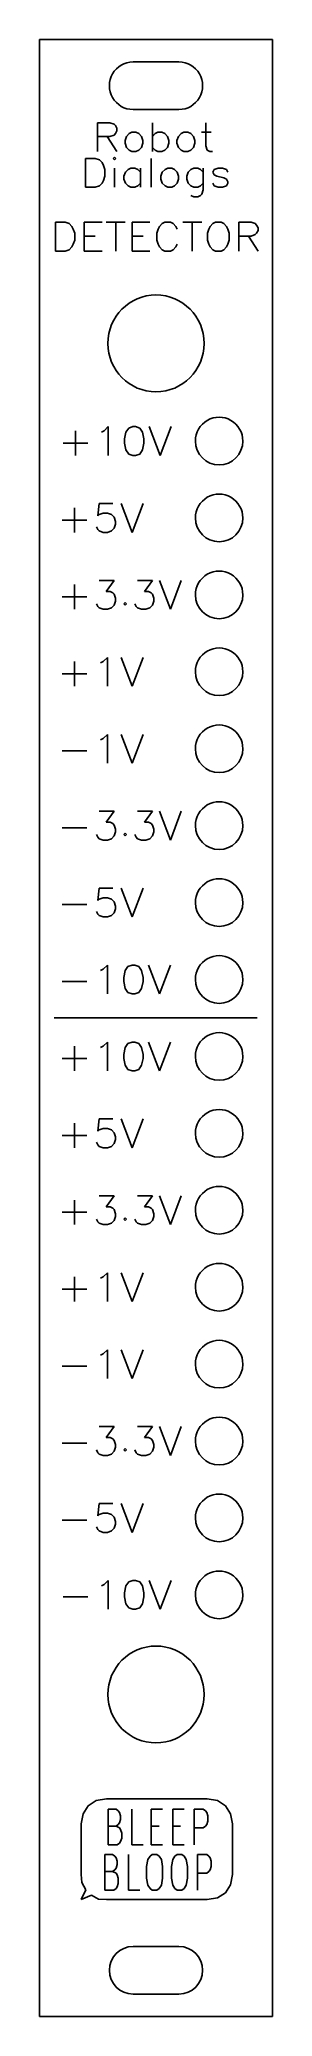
# Model space of a CAD drawing. Extents: x 0 to 15, y 0 to 128.
import ezdxf

# ---------------------------------------------------------------- set-up
doc = ezdxf.new("R2010")
doc.units = 0
for name, color, linetype in [('Logo', 7, 'CONTINUOUS'), ('other', 7, 'CONTINUOUS'), ('panel', 7, 'CONTINUOUS'), ('text', 7, 'CONTINUOUS')]:
    doc.layers.add(name, color=color, linetype=linetype)

msp = doc.modelspace()

# ---------------------------------------------------------------- linework, layer by layer
at = {"layer": 'Logo', "color": 7}
for p, q in [((3.728298, 14.070889), (4.398441, 14.188549)), ((4.398441, 14.188549), (10.946471, 14.188554)), ((10.946471, 14.188554), (11.616629, 14.070892)), ((2.761437, 12.551543), (2.879101, 13.221693)), ((2.879101, 13.221693), (3.211612, 13.738373)), ((3.211612, 13.738373), (3.728298, 14.070889)), ((4.507613, 11.192743), (4.507613, 13.512913)), ((4.507613, 13.512913), (5.023201, 13.512913)), ((5.023201, 13.512913), (5.170516, 13.402428)), ((5.170516, 13.402428), (5.244174, 13.291945)), ((5.244174, 13.291945), (5.317831, 13.070976)), ((5.317831, 12.850008), (5.244174, 12.629038)), ((5.317831, 13.070976), (5.317831, 12.850008)), ((6.054393, 11.192743), (6.054393, 13.512913)), ((7.306557, 11.192743), (7.306557, 13.512913)), ((7.306557, 13.512913), (8.043118, 13.512913)), ((8.706022, 11.192743), (8.706022, 13.512913)), ((8.706022, 13.512913), (9.442583, 13.512913)), ((10.105487, 11.192743), (10.105487, 13.512913)), ((10.105487, 13.512913), (10.694733, 13.512913)), ((10.694733, 13.512913), (10.842048, 13.402428)), ((10.842048, 13.402428), (10.915705, 13.291945)), ((10.915705, 13.291945), (10.989363, 13.070976)), ((10.989363, 13.070976), (10.989363, 12.739523)), ((11.616629, 14.070892), (12.1333, 13.738373)), ((12.1333, 13.738373), (12.465826, 13.221693)), ((12.465826, 13.221693), (12.58349, 12.551546)), ((2.761437, 9.277528), (2.761437, 12.551543)), ((5.023201, 12.40807), (4.507613, 12.40807)), ((5.170516, 12.518555), (5.023201, 12.40807)), ((5.023201, 12.40807), (5.244174, 12.297586)), ((5.244174, 12.629038), (5.170516, 12.518555)), ((5.244174, 12.297586), (5.317831, 12.187101)), ((5.317831, 12.187101), (5.391489, 11.966133)), ((5.391489, 11.63468), (5.317831, 11.413711)), ((5.391489, 11.966133), (5.391489, 11.63468)), ((7.306557, 12.40807), (7.822145, 12.40807)), ((8.706022, 12.40807), (9.22161, 12.40807)), ((10.694733, 12.297586), (10.105487, 12.297586)), ((10.842048, 12.40807), (10.694733, 12.297586)), ((10.915705, 12.518555), (10.842048, 12.40807)), ((10.989363, 12.739523), (10.915705, 12.518555)), ((12.58349, 12.551546), (12.583475, 9.277528)), ((4.28664, 8.253861), (4.28664, 10.574031)), ((4.28664, 10.574031), (4.802243, 10.574031)), ((5.096858, 11.192743), (4.507613, 11.192743)), ((4.802243, 10.574031), (4.949558, 10.463546)), ((4.949558, 10.463546), (5.023201, 10.353063)), ((5.023201, 10.353063), (5.096858, 10.132094)), ((5.244174, 11.303228), (5.096858, 11.192743)), ((5.317831, 11.413711), (5.244174, 11.303228)), ((5.83342, 8.253861), (5.83342, 10.574031)), ((6.790954, 11.192743), (6.054393, 11.192743)), ((7.085584, 10.242578), (7.2329, 10.463546)), ((7.2329, 10.463546), (7.3802, 10.574031)), ((8.043118, 11.192743), (7.306557, 11.192743)), ((7.3802, 10.574031), (7.67483, 10.574031)), ((7.67483, 10.574031), (7.822145, 10.463546)), ((7.822145, 10.463546), (7.969461, 10.242578)), ((9.442583, 11.192743), (8.706022, 11.192743)), ((8.706022, 10.242578), (8.853337, 10.463546)), ((8.853337, 10.463546), (9.000637, 10.574031)), ((9.000637, 10.574031), (9.295268, 10.574031)), ((9.295268, 10.574031), (9.442583, 10.463546)), ((9.442583, 10.463546), (9.589898, 10.242578)), ((10.32646, 8.253861), (10.32646, 10.574031)), ((10.32646, 10.574031), (10.915705, 10.574031)), ((10.915705, 10.574031), (11.063021, 10.463546)), ((11.063021, 10.463546), (11.136678, 10.353063)), ((11.136678, 10.353063), (11.210321, 10.132094)), ((2.798003, 8.759941), (2.761437, 9.277528)), ((4.802243, 9.469188), (4.28664, 9.469188)), ((4.949558, 9.579673), (4.802243, 9.469188)), ((4.802243, 9.469188), (5.023201, 9.358704)), ((5.023201, 9.690156), (4.949558, 9.579673)), ((5.096858, 9.911126), (5.023201, 9.690156)), ((5.023201, 9.358704), (5.096858, 9.248219)), ((5.096858, 10.132094), (5.096858, 9.911126)), ((5.096858, 9.248219), (5.170516, 9.027251)), ((5.170516, 9.027251), (5.170516, 8.695798)), ((7.011927, 9.800641), (7.085584, 10.242578)), ((7.011927, 9.027251), (7.011927, 9.800641)), ((7.085584, 8.585314), (7.011927, 9.027251)), ((7.969461, 10.242578), (8.043118, 9.800641)), ((8.043118, 9.027251), (7.969461, 8.585314)), ((8.043118, 9.800641), (8.043118, 9.027251)), ((8.632364, 9.800641), (8.706022, 10.242578)), ((8.632364, 9.027251), (8.632364, 9.800641)), ((8.706022, 8.585314), (8.632364, 9.027251)), ((9.589898, 10.242578), (9.663541, 9.800641)), ((9.663541, 9.027251), (9.589898, 8.585314)), ((9.663541, 9.800641), (9.663541, 9.027251)), ((10.915705, 9.358704), (10.32646, 9.358704)), ((11.063021, 9.469188), (10.915705, 9.358704)), ((11.136678, 9.579673), (11.063021, 9.469188)), ((11.210321, 9.800641), (11.136678, 9.579673)), ((11.210321, 10.132094), (11.210321, 9.800641)), ((12.583475, 9.277528), (12.465826, 8.607377)), ((2.757477, 7.640532), (3.053964, 8.278148)), ((3.418911, 7.919316), (2.757477, 7.640532)), ((3.053964, 8.278148), (2.798003, 8.759941)), ((3.886951, 7.675368), (3.418911, 7.919316)), ((4.875901, 8.253861), (4.28664, 8.253861)), ((5.023201, 8.364346), (4.875901, 8.253861)), ((5.096858, 8.474829), (5.023201, 8.364346)), ((5.170516, 8.695798), (5.096858, 8.474829)), ((6.569981, 8.253861), (5.83342, 8.253861)), ((7.2329, 8.364346), (7.085584, 8.585314)), ((7.3802, 8.253861), (7.2329, 8.364346)), ((7.67483, 8.253861), (7.3802, 8.253861)), ((7.822145, 8.364346), (7.67483, 8.253861)), ((7.969461, 8.585314), (7.822145, 8.364346)), ((8.853337, 8.364346), (8.706022, 8.585314)), ((9.000637, 8.253861), (8.853337, 8.364346)), ((9.295268, 8.253861), (9.000637, 8.253861)), ((9.442583, 8.364346), (9.295268, 8.253861)), ((9.589898, 8.585314), (9.442583, 8.364346)), ((11.616629, 7.75818), (10.946471, 7.640519)), ((12.1333, 8.090697), (11.616629, 7.75818)), ((12.465826, 8.607377), (12.1333, 8.090697)), ((4.398441, 7.640519), (3.886951, 7.675368)), ((10.946471, 7.640519), (4.398441, 7.640519))]:
    msp.add_line(p, q, dxfattribs=at)
at = {"layer": 'other', "color": 7}
msp.add_line((14.19018, 64.900453), (1, 64.900453), dxfattribs=at)
at = {"layer": 'panel', "color": 7}
for p, q in [((0.049477, 128.450402), (0.049477, 0.050485)), ((15.189819, 128.450402), (0.049477, 128.450402)), ((15.189819, 0.050485), (15.189819, 128.450402)), ((6.129534, 127.001614), (9.109763, 127.001614)), ((6.129534, 123.904168), (9.109763, 123.904168)), ((10.749007, 108.715865), (10.749007, 108.715865)), ((13.262464, 102.373805), (13.262464, 102.373805)), ((13.262464, 97.377698), (13.262464, 97.377698)), ((13.262464, 92.381589), (13.262464, 92.381589)), ((13.262464, 87.38548), (13.262464, 87.38548)), ((13.262464, 82.389371), (13.262464, 82.389371)), ((13.262464, 77.393261), (13.262464, 77.393261)), ((13.262464, 72.397155), (13.262464, 72.397155)), ((13.262464, 67.401045), (13.262464, 67.401045)), ((13.262464, 62.404936), (13.262464, 62.404936)), ((13.262464, 57.408827), (13.262464, 57.408827)), ((13.262464, 52.41272), (13.262464, 52.41272)), ((13.262464, 47.416611), (13.262464, 47.416611)), ((13.262464, 42.420502), (13.262464, 42.420502)), ((13.262464, 37.424392), (13.262464, 37.424392)), ((13.262464, 32.428283), (13.262464, 32.428283)), ((13.262464, 27.432176), (13.262464, 27.432176)), ((10.749007, 20.964214), (10.749007, 20.964214)), ((6.129534, 4.596984), (9.109763, 4.596984)), ((6.129534, 1.499274), (9.109763, 1.499274)), ((0.049477, 0.050485), (15.189819, 0.050485))]:
    msp.add_line(p, q, dxfattribs=at)
for points in [[(4.795854, 126.227227), (4.520783, 125.748029), (4.520783, 125.157632), (4.795854, 124.678433)], [(6.129416, 127.001624), (5.579275, 127.001624), (5.070924, 126.706426), (4.795854, 126.227227)], [(10.443359, 126.227227), (10.168289, 126.706426), (9.659938, 127.001624), (9.109797, 127.001624)], [(10.443359, 124.678433), (10.718429, 125.157632), (10.718429, 125.748029), (10.443359, 126.227227)], [(4.795854, 124.678433), (5.070924, 124.199234), (5.579275, 123.904036), (6.129416, 123.904036)], [(9.109797, 123.904036), (9.659938, 123.904036), (10.168289, 124.199234), (10.443359, 124.678433)], [(7.619606, 111.861589), (5.891994, 111.861589), (4.491207, 110.453495), (4.490205, 108.715865)], [(10.749007, 108.715865), (10.748006, 110.453495), (9.347219, 111.861589), (7.619606, 111.861589)], [(4.490205, 108.715865), (4.491207, 106.978235), (5.891994, 105.570141), (7.619606, 105.570141)], [(7.619606, 105.570141), (9.347219, 105.570141), (10.748006, 106.978235), (10.749007, 108.715865)], [(10.952667, 103.7151), (10.476231, 103.438435), (10.182735, 102.927136), (10.182735, 102.373805)], [(12.492532, 103.7151), (12.016096, 103.991766), (11.429103, 103.991766), (10.952667, 103.7151)], [(13.262464, 102.373805), (13.262464, 102.927136), (12.968968, 103.438435), (12.492532, 103.7151)], [(10.182735, 102.373805), (10.182735, 101.51843), (10.872156, 100.825011), (11.7226, 100.825011)], [(11.7226, 100.825011), (12.573043, 100.825011), (13.262464, 101.51843), (13.262464, 102.373805)], [(12.492532, 98.718994), (12.016096, 98.995659), (11.429103, 98.995659), (10.952667, 98.718994)], [(10.952667, 98.718994), (10.476231, 98.442328), (10.182735, 97.931029), (10.182735, 97.377698)], [(13.262464, 97.377698), (13.262464, 97.931029), (12.968968, 98.442328), (12.492532, 98.718994)], [(10.182735, 97.377698), (10.182735, 96.522323), (10.872156, 95.828904), (11.7226, 95.828904)], [(11.7226, 95.828904), (12.573043, 95.828904), (13.262464, 96.522323), (13.262464, 97.377698)], [(12.492532, 93.722884), (12.016096, 93.99955), (11.429103, 93.99955), (10.952667, 93.722884)], [(10.952667, 93.722884), (10.476231, 93.446219), (10.182735, 92.93492), (10.182735, 92.381589)], [(13.262464, 92.381589), (13.262464, 92.93492), (12.968968, 93.446219), (12.492532, 93.722884)], [(10.182735, 92.381589), (10.182735, 91.526214), (10.872156, 90.832795), (11.7226, 90.832795)], [(11.7226, 90.832795), (12.573043, 90.832795), (13.262464, 91.526214), (13.262464, 92.381589)], [(10.952667, 88.726775), (10.476231, 88.45011), (10.182735, 87.938811), (10.182735, 87.38548)], [(12.492532, 88.726775), (12.016096, 89.003441), (11.429103, 89.003441), (10.952667, 88.726775)], [(13.262464, 87.38548), (13.262464, 87.938811), (12.968968, 88.45011), (12.492532, 88.726775)], [(10.182735, 87.38548), (10.182735, 86.530104), (10.872156, 85.836686), (11.7226, 85.836686)], [(11.7226, 85.836686), (12.573043, 85.836686), (13.262464, 86.530104), (13.262464, 87.38548)], [(10.952667, 83.730666), (10.476231, 83.454), (10.182735, 82.942701), (10.182735, 82.389371)], [(12.492532, 83.730666), (12.016096, 84.007331), (11.429103, 84.007331), (10.952667, 83.730666)], [(13.262464, 82.389371), (13.262464, 82.942701), (12.968968, 83.454), (12.492532, 83.730666)], [(10.182735, 82.389371), (10.182735, 81.533995), (10.872156, 80.840576), (11.7226, 80.840576)], [(11.7226, 80.840576), (12.573043, 80.840576), (13.262464, 81.533995), (13.262464, 82.389371)], [(10.952667, 78.734556), (10.476231, 78.457891), (10.182735, 77.946592), (10.182735, 77.393261)], [(12.492532, 78.734556), (12.016096, 79.011222), (11.429103, 79.011222), (10.952667, 78.734556)], [(13.262464, 77.393261), (13.262464, 77.946592), (12.968968, 78.457891), (12.492532, 78.734556)], [(10.182735, 77.393261), (10.182735, 76.537886), (10.872156, 75.844467), (11.7226, 75.844467)], [(11.7226, 75.844467), (12.573043, 75.844467), (13.262464, 76.537886), (13.262464, 77.393261)], [(10.952667, 73.73845), (10.476231, 73.461784), (10.182735, 72.950486), (10.182735, 72.397155)], [(12.492532, 73.73845), (12.016096, 74.015115), (11.429103, 74.015115), (10.952667, 73.73845)], [(13.262464, 72.397155), (13.262464, 72.950486), (12.968968, 73.461784), (12.492532, 73.73845)], [(10.182735, 72.397155), (10.182735, 71.541779), (10.872156, 70.84836), (11.7226, 70.84836)], [(11.7226, 70.84836), (12.573043, 70.84836), (13.262464, 71.541779), (13.262464, 72.397155)], [(10.952667, 68.742341), (10.476231, 68.465675), (10.182735, 67.954376), (10.182735, 67.401045)], [(12.492532, 68.742341), (12.016096, 69.019006), (11.429103, 69.019006), (10.952667, 68.742341)], [(13.262464, 67.401045), (13.262464, 67.954376), (12.968968, 68.465675), (12.492532, 68.742341)], [(10.182735, 67.401045), (10.182735, 66.54567), (10.872156, 65.852251), (11.7226, 65.852251)], [(11.7226, 65.852251), (12.573043, 65.852251), (13.262464, 66.54567), (13.262464, 67.401045)], [(10.952667, 63.746231), (10.476231, 63.469566), (10.182735, 62.958267), (10.182735, 62.404936)], [(12.492532, 63.746231), (12.016096, 64.022897), (11.429103, 64.022897), (10.952667, 63.746231)], [(13.262464, 62.404936), (13.262464, 62.958267), (12.968968, 63.469566), (12.492532, 63.746231)], [(10.182735, 62.404936), (10.182735, 61.549561), (10.872156, 60.856142), (11.7226, 60.856142)], [(11.7226, 60.856142), (12.573043, 60.856142), (13.262464, 61.549561), (13.262464, 62.404936)], [(10.952667, 58.750122), (10.476231, 58.473457), (10.182735, 57.962158), (10.182735, 57.408827)], [(12.492532, 58.750122), (12.016096, 59.026787), (11.429103, 59.026787), (10.952667, 58.750122)], [(13.262464, 57.408827), (13.262464, 57.962158), (12.968968, 58.473457), (12.492532, 58.750122)], [(10.182735, 57.408827), (10.182735, 56.553451), (10.872156, 55.860033), (11.7226, 55.860033)], [(11.7226, 55.860033), (12.573043, 55.860033), (13.262464, 56.553451), (13.262464, 57.408827)], [(12.492532, 53.754015), (12.016096, 54.030681), (11.429103, 54.030681), (10.952667, 53.754015)], [(10.952667, 53.754015), (10.476231, 53.47735), (10.182735, 52.966051), (10.182735, 52.41272)], [(13.262464, 52.41272), (13.262464, 52.966051), (12.968968, 53.47735), (12.492532, 53.754015)], [(10.182735, 52.41272), (10.182735, 51.557345), (10.872156, 50.863926), (11.7226, 50.863926)], [(11.7226, 50.863926), (12.573043, 50.863926), (13.262464, 51.557345), (13.262464, 52.41272)], [(12.492532, 48.757906), (12.016096, 49.034571), (11.429103, 49.034571), (10.952667, 48.757906)], [(10.952667, 48.757906), (10.476231, 48.481241), (10.182735, 47.969942), (10.182735, 47.416611)], [(13.262464, 47.416611), (13.262464, 47.969942), (12.968968, 48.481241), (12.492532, 48.757906)], [(10.182735, 47.416611), (10.182735, 46.561235), (10.872156, 45.867817), (11.7226, 45.867817)], [(11.7226, 45.867817), (12.573043, 45.867817), (13.262464, 46.561235), (13.262464, 47.416611)], [(10.952667, 43.761797), (10.476231, 43.485131), (10.182735, 42.973832), (10.182735, 42.420502)], [(12.492532, 43.761797), (12.016096, 44.038462), (11.429103, 44.038462), (10.952667, 43.761797)], [(13.262464, 42.420502), (13.262464, 42.973832), (12.968968, 43.485131), (12.492532, 43.761797)], [(10.182735, 42.420502), (10.182735, 41.565126), (10.872156, 40.871707), (11.7226, 40.871707)], [(11.7226, 40.871707), (12.573043, 40.871707), (13.262464, 41.565126), (13.262464, 42.420502)], [(10.952667, 38.765687), (10.476231, 38.489022), (10.182735, 37.977723), (10.182735, 37.424392)], [(12.492532, 38.765687), (12.016096, 39.042353), (11.429103, 39.042353), (10.952667, 38.765687)], [(13.262464, 37.424392), (13.262464, 37.977723), (12.968968, 38.489022), (12.492532, 38.765687)], [(10.182735, 37.424392), (10.182735, 36.569017), (10.872156, 35.875598), (11.7226, 35.875598)], [(11.7226, 35.875598), (12.573043, 35.875598), (13.262464, 36.569017), (13.262464, 37.424392)], [(10.952667, 33.769578), (10.476231, 33.492913), (10.182735, 32.981614), (10.182735, 32.428283)], [(12.492532, 33.769578), (12.016096, 34.046244), (11.429103, 34.046244), (10.952667, 33.769578)], [(13.262464, 32.428283), (13.262464, 32.981614), (12.968968, 33.492913), (12.492532, 33.769578)], [(10.182735, 32.428283), (10.182735, 31.572908), (10.872156, 30.879489), (11.7226, 30.879489)], [(11.7226, 30.879489), (12.573043, 30.879489), (13.262464, 31.572908), (13.262464, 32.428283)], [(10.952667, 28.773472), (10.476231, 28.496806), (10.182735, 27.985507), (10.182735, 27.432176)], [(12.492532, 28.773472), (12.016096, 29.050137), (11.429103, 29.050137), (10.952667, 28.773472)], [(13.262464, 27.432176), (13.262464, 27.985507), (12.968968, 28.496806), (12.492532, 28.773472)], [(10.182735, 27.432176), (10.182735, 26.576801), (10.872156, 25.883382), (11.7226, 25.883382)], [(11.7226, 25.883382), (12.573043, 25.883382), (13.262464, 26.576801), (13.262464, 27.432176)], [(7.619606, 24.109939), (5.891994, 24.109939), (4.491207, 22.701845), (4.490205, 20.964214)], [(10.749007, 20.964214), (10.748006, 22.701845), (9.347219, 24.109939), (7.619606, 24.109939)], [(4.490205, 20.964214), (4.491207, 19.226584), (5.891994, 17.81849), (7.619606, 17.81849)], [(7.619606, 17.81849), (9.347219, 17.81849), (10.748006, 19.226584), (10.749007, 20.964214)], [(6.129416, 4.59696), (5.279581, 4.596095), (4.59111, 3.90293), (4.59111, 3.048167)], [(10.648103, 3.048167), (10.648103, 3.90293), (9.959632, 4.596095), (9.109797, 4.59696)], [(4.59111, 3.048167), (4.59111, 2.193404), (5.279581, 1.500239), (6.129416, 1.499374)], [(9.109797, 1.499374), (9.959632, 1.500239), (10.648103, 2.193404), (10.648103, 3.048167)]]:
    msp.add_open_spline(points, degree=3, dxfattribs=at)
at = {"layer": 'text', "color": 7}
for p, q in [((3.827791, 123.049576), (3.827791, 121.18126)), ((3.827791, 123.049576), (4.629304, 123.049576)), ((4.629304, 122.157752), (3.827791, 122.157752)), ((4.451503, 122.157752), (5.075216, 121.18126)), ((4.629304, 123.049576), (4.894594, 122.959265)), ((4.894594, 122.248063), (4.629304, 122.157752)), ((4.894594, 122.959265), (4.984905, 122.868954)), ((4.984905, 122.338374), (4.894594, 122.248063)), ((4.984905, 122.868954), (5.075216, 122.693975)), ((5.075216, 122.513353), (4.984905, 122.338374)), ((5.075216, 122.693975), (5.075216, 122.513353)), ((5.696111, 122.157752), (5.608621, 121.892462)), ((5.876733, 122.338374), (5.696111, 122.157752)), ((6.051712, 122.425863), (5.876733, 122.338374)), ((6.319823, 122.425863), (6.051712, 122.425863)), ((6.497624, 122.338374), (6.319823, 122.425863)), ((6.675424, 122.157752), (6.497624, 122.338374)), ((6.762914, 121.892462), (6.675424, 122.157752)), ((7.383801, 123.049576), (7.383801, 121.18126)), ((7.383801, 122.157752), (7.564423, 122.338374)), ((7.564423, 122.338374), (7.739402, 122.425863)), ((7.739402, 122.425863), (8.007513, 122.425863)), ((8.007513, 122.425863), (8.185314, 122.338374)), ((8.185314, 122.338374), (8.363114, 122.157752)), ((8.363114, 122.157752), (8.450604, 121.892462)), ((9.071491, 122.157752), (8.984001, 121.892462)), ((9.252113, 122.338374), (9.071491, 122.157752)), ((9.427092, 122.425863), (9.252113, 122.338374)), ((9.695203, 122.425863), (9.427092, 122.425863)), ((9.873004, 122.338374), (9.695203, 122.425863)), ((10.050804, 122.157752), (9.873004, 122.338374)), ((10.138294, 121.892462), (10.050804, 122.157752)), ((10.584212, 122.425863), (11.205103, 122.425863)), ((10.849502, 123.049576), (10.849502, 121.536861)), ((3.047191, 120.725166), (3.047191, 118.85685)), ((3.047191, 120.725166), (3.670903, 120.725166)), ((3.670903, 120.725166), (3.939015, 120.634855)), ((4.915511, 120.812655), (4.828021, 120.725166)), ((4.828021, 120.725166), (4.915511, 120.634855)), ((5.005822, 120.725166), (4.915511, 120.812655)), ((4.915511, 120.634855), (5.005822, 120.725166)), ((5.608621, 121.892462), (5.608621, 121.714661)), ((5.608621, 121.714661), (5.696111, 121.447961)), ((5.696111, 121.447961), (5.876733, 121.27016)), ((5.876733, 121.27016), (6.051712, 121.18126)), ((6.051712, 121.18126), (6.319823, 121.18126)), ((6.319823, 121.18126), (6.497624, 121.27016)), ((6.497624, 121.27016), (6.675424, 121.447961)), ((6.675424, 121.447961), (6.762914, 121.714661)), ((6.762914, 121.714661), (6.762914, 121.892462)), ((7.314401, 120.725166), (7.314401, 118.85685)), ((7.564423, 121.27016), (7.383801, 121.447961)), ((7.739402, 121.18126), (7.564423, 121.27016)), ((8.007513, 121.18126), (7.739402, 121.18126)), ((8.185314, 121.27016), (8.007513, 121.18126)), ((8.363114, 121.447961), (8.185314, 121.27016)), ((8.450604, 121.714661), (8.363114, 121.447961)), ((8.450604, 121.892462), (8.450604, 121.714661)), ((8.984001, 121.892462), (8.984001, 121.714661)), ((8.984001, 121.714661), (9.071491, 121.447961)), ((9.071491, 121.447961), (9.252113, 121.27016)), ((9.252113, 121.27016), (9.427092, 121.18126)), ((9.427092, 121.18126), (9.695203, 121.18126)), ((9.695203, 121.18126), (9.873004, 121.27016)), ((9.873004, 121.27016), (10.050804, 121.447961)), ((10.050804, 121.447961), (10.138294, 121.714661)), ((10.138294, 121.714661), (10.138294, 121.892462)), ((10.849502, 121.536861), (10.939813, 121.27016)), ((10.939813, 121.27016), (11.114792, 121.18126)), ((11.114792, 121.18126), (11.295414, 121.18126)), ((3.939015, 120.634855), (4.113994, 120.457054)), ((4.113994, 120.457054), (4.204305, 120.279254)), ((4.204305, 120.279254), (4.294616, 120.013964)), ((4.294616, 119.568052), (4.204305, 119.302762)), ((4.294616, 120.013964), (4.294616, 119.568052)), ((4.915511, 120.101453), (4.915511, 118.85685)), ((5.626711, 119.833342), (5.539221, 119.568052)), ((5.539221, 119.568052), (5.539221, 119.390251)), ((5.807333, 120.013964), (5.626711, 119.833342)), ((5.982312, 120.101453), (5.807333, 120.013964)), ((6.250423, 120.101453), (5.982312, 120.101453)), ((6.428224, 120.013964), (6.250423, 120.101453)), ((6.606024, 119.833342), (6.428224, 120.013964)), ((6.606024, 120.101453), (6.606024, 118.85685)), ((8.025601, 119.833342), (7.938111, 119.568052)), ((7.938111, 119.568052), (7.938111, 119.390251)), ((8.206223, 120.013964), (8.025601, 119.833342)), ((8.381202, 120.101453), (8.206223, 120.013964)), ((8.649313, 120.101453), (8.381202, 120.101453)), ((8.827114, 120.013964), (8.649313, 120.101453)), ((9.004914, 119.833342), (8.827114, 120.013964)), ((9.092404, 119.568052), (9.004914, 119.833342)), ((9.092404, 119.390251), (9.092404, 119.568052)), ((9.713301, 119.833342), (9.625811, 119.568052)), ((9.625811, 119.568052), (9.625811, 119.390251)), ((9.893923, 120.013964), (9.713301, 119.833342)), ((10.068902, 120.101453), (9.893923, 120.013964)), ((10.337013, 120.101453), (10.068902, 120.101453)), ((10.514814, 120.013964), (10.337013, 120.101453)), ((10.692614, 119.833342), (10.514814, 120.013964)), ((10.692614, 120.101453), (10.692614, 118.67905)), ((11.400991, 120.013964), (11.313501, 119.833342)), ((11.313501, 119.833342), (11.400991, 119.658363)), ((11.669102, 120.101453), (11.400991, 120.013964)), ((11.400991, 119.658363), (11.581613, 119.568052)), ((11.581613, 119.568052), (12.024703, 119.477741)), ((11.937214, 120.101453), (11.669102, 120.101453)), ((12.202504, 120.013964), (11.937214, 120.101453)), ((12.024703, 119.477741), (12.202504, 119.390251)), ((12.292815, 119.833342), (12.202504, 120.013964)), ((3.670903, 118.85685), (3.047191, 118.85685)), ((3.939015, 118.94575), (3.670903, 118.85685)), ((4.113994, 119.123551), (3.939015, 118.94575)), ((4.204305, 119.302762), (4.113994, 119.123551)), ((5.539221, 119.390251), (5.626711, 119.123551)), ((5.626711, 119.123551), (5.807333, 118.94575)), ((5.807333, 118.94575), (5.982312, 118.85685)), ((5.982312, 118.85685), (6.250423, 118.85685)), ((6.250423, 118.85685), (6.428224, 118.94575)), ((6.428224, 118.94575), (6.606024, 119.123551)), ((7.938111, 119.390251), (8.025601, 119.123551)), ((8.025601, 119.123551), (8.206223, 118.94575)), ((8.206223, 118.94575), (8.381202, 118.85685)), ((8.381202, 118.85685), (8.649313, 118.85685)), ((8.649313, 118.85685), (8.827114, 118.94575)), ((8.827114, 118.94575), (9.004914, 119.123551)), ((9.004914, 119.123551), (9.092404, 119.390251)), ((9.625811, 119.390251), (9.713301, 119.123551)), ((9.713301, 119.123551), (9.893923, 118.94575)), ((9.893923, 118.94575), (10.068902, 118.85685)), ((10.068902, 118.235959), (9.893923, 118.323449)), ((10.068902, 118.85685), (10.337013, 118.85685)), ((10.337013, 118.235959), (10.068902, 118.235959)), ((10.337013, 118.85685), (10.514814, 118.94575)), ((10.514814, 118.323449), (10.337013, 118.235959)), ((10.514814, 118.94575), (10.692614, 119.123551)), ((10.605125, 118.410938), (10.514814, 118.323449)), ((10.692614, 118.67905), (10.605125, 118.410938)), ((11.400991, 118.94575), (11.313501, 119.123551)), ((11.669102, 118.85685), (11.400991, 118.94575)), ((11.937214, 118.85685), (11.669102, 118.85685)), ((12.202504, 118.94575), (11.937214, 118.85685)), ((12.202504, 119.390251), (12.292815, 119.212451)), ((12.292815, 119.123551), (12.202504, 118.94575)), ((12.292815, 119.212451), (12.292815, 119.123551)), ((1.089991, 116.582106), (1.089991, 114.71379)), ((1.089991, 116.582106), (1.713703, 116.582106)), ((1.713703, 116.582106), (1.981815, 116.491795)), ((1.981815, 116.491795), (2.156794, 116.313994)), ((2.156794, 116.313994), (2.247105, 116.136194)), ((2.247105, 116.136194), (2.337416, 115.870904)), ((2.337416, 115.870904), (2.337416, 115.424992)), ((2.958311, 116.582106), (2.958311, 114.71379)), ((2.958311, 116.582106), (4.115425, 116.582106)), ((2.958311, 115.690282), (3.669513, 115.690282)), ((4.380711, 116.582106), (5.625314, 116.582106)), ((5.001602, 116.582106), (5.001602, 114.71379)), ((6.068401, 116.582106), (6.068401, 114.71379)), ((6.068401, 116.582106), (7.225515, 116.582106)), ((6.068401, 115.690282), (6.779603, 115.690282)), ((7.756101, 116.136194), (7.668611, 115.870904)), ((7.668611, 115.870904), (7.668611, 115.424992)), ((7.846412, 116.313994), (7.756101, 116.136194)), ((8.024212, 116.491795), (7.846412, 116.313994)), ((8.202013, 116.582106), (8.024212, 116.491795)), ((8.557614, 116.582106), (8.202013, 116.582106)), ((8.735414, 116.491795), (8.557614, 116.582106)), ((8.913215, 116.313994), (8.735414, 116.491795)), ((9.003526, 116.136194), (8.913215, 116.313994)), ((9.359121, 116.582106), (10.603724, 116.582106)), ((9.980012, 116.582106), (9.980012, 114.71379)), ((11.046821, 116.136194), (10.959331, 115.870904)), ((10.959331, 115.870904), (10.959331, 115.424992)), ((11.137132, 116.313994), (11.046821, 116.136194)), ((11.314932, 116.491795), (11.137132, 116.313994)), ((11.492733, 116.582106), (11.314932, 116.491795)), ((11.848334, 116.582106), (11.492733, 116.582106)), ((12.026134, 116.491795), (11.848334, 116.582106)), ((12.203935, 116.313994), (12.026134, 116.491795)), ((12.294246, 116.136194), (12.203935, 116.313994)), ((12.381735, 115.870904), (12.294246, 116.136194)), ((12.381735, 115.424992), (12.381735, 115.870904)), ((13.002591, 116.582106), (13.002591, 114.71379)), ((13.002591, 116.582106), (13.804104, 116.582106)), ((13.804104, 115.690282), (13.002591, 115.690282)), ((13.626303, 115.690282), (14.250016, 114.71379)), ((13.804104, 116.582106), (14.069394, 116.491795)), ((14.069394, 115.780593), (13.804104, 115.690282)), ((14.069394, 116.491795), (14.159705, 116.401484)), ((14.159705, 115.870904), (14.069394, 115.780593)), ((14.159705, 116.401484), (14.250016, 116.226505)), ((14.250016, 116.045883), (14.159705, 115.870904)), ((14.250016, 116.226505), (14.250016, 116.045883)), ((1.713703, 114.71379), (1.089991, 114.71379)), ((1.981815, 114.80269), (1.713703, 114.71379)), ((2.156794, 114.980491), (1.981815, 114.80269)), ((2.247105, 115.159702), (2.156794, 114.980491)), ((2.337416, 115.424992), (2.247105, 115.159702)), ((2.958311, 114.71379), (4.115425, 114.71379)), ((6.068401, 114.71379), (7.225515, 114.71379)), ((7.668611, 115.424992), (7.756101, 115.159702)), ((7.756101, 115.159702), (7.846412, 114.980491)), ((7.846412, 114.980491), (8.024212, 114.80269)), ((8.024212, 114.80269), (8.202013, 114.71379)), ((8.202013, 114.71379), (8.557614, 114.71379)), ((8.557614, 114.71379), (8.735414, 114.80269)), ((8.735414, 114.80269), (8.913215, 114.980491)), ((8.913215, 114.980491), (9.003526, 115.159702)), ((10.959331, 115.424992), (11.046821, 115.159702)), ((11.046821, 115.159702), (11.137132, 114.980491)), ((11.137132, 114.980491), (11.314932, 114.80269)), ((11.314932, 114.80269), (11.492733, 114.71379)), ((11.492733, 114.71379), (11.848334, 114.71379)), ((11.848334, 114.71379), (12.026134, 114.80269)), ((12.026134, 114.80269), (12.203935, 114.980491)), ((12.203935, 114.980491), (12.294246, 115.159702)), ((12.294246, 115.159702), (12.381735, 115.424992)), ((2.380704, 103.039294), (2.380704, 101.43909)), ((4.071223, 102.951805), (4.246202, 103.039294)), ((4.246202, 103.039294), (4.514313, 103.307406)), ((4.514313, 103.307406), (4.514313, 101.43909)), ((5.668601, 102.951805), (5.581111, 102.505893)), ((5.849223, 103.217095), (5.668601, 102.951805)), ((6.114513, 103.307406), (5.849223, 103.217095)), ((6.292313, 103.307406), (6.114513, 103.307406)), ((6.560425, 103.217095), (6.292313, 103.307406)), ((6.735404, 102.951805), (6.560425, 103.217095)), ((6.825715, 102.505893), (6.735404, 102.951805)), ((7.181321, 103.307406), (7.892523, 101.43909)), ((8.603725, 103.307406), (7.892523, 101.43909)), ((1.579191, 102.240603), (3.182217, 102.240603)), ((5.581111, 102.505893), (5.581111, 102.240603)), ((5.581111, 102.240603), (5.668601, 101.794691)), ((5.668601, 101.794691), (5.849223, 101.52799)), ((5.849223, 101.52799), (6.114513, 101.43909)), ((6.114513, 101.43909), (6.292313, 101.43909)), ((6.292313, 101.43909), (6.560425, 101.52799)), ((6.560425, 101.52799), (6.735404, 101.794691)), ((6.735404, 101.794691), (6.825715, 102.240603)), ((6.825715, 102.240603), (6.825715, 102.505893)), ((2.330704, 98.043184), (2.330704, 96.44298)), ((3.930912, 98.311296), (3.840601, 97.509783)), ((3.840601, 97.509783), (3.930912, 97.600094)), ((4.819914, 98.311296), (3.930912, 98.311296)), ((3.930912, 97.600094), (4.196202, 97.687583)), ((4.196202, 97.687583), (4.464313, 97.687583)), ((4.464313, 97.687583), (4.732425, 97.600094)), ((4.732425, 97.600094), (4.907404, 97.419472)), ((5.353311, 98.311296), (6.064513, 96.44298)), ((6.775715, 98.311296), (6.064513, 96.44298)), ((1.529191, 97.244493), (3.132217, 97.244493)), ((3.840601, 96.62078), (3.753111, 96.798581)), ((3.930912, 96.53188), (3.840601, 96.62078)), ((4.196202, 96.44298), (3.930912, 96.53188)), ((4.464313, 96.44298), (4.196202, 96.44298)), ((4.732425, 96.53188), (4.464313, 96.44298)), ((4.907404, 96.709681), (4.732425, 96.53188)), ((4.907404, 97.419472), (4.997715, 97.154182)), ((4.997715, 96.976381), (4.907404, 96.709681)), ((4.997715, 97.154182), (4.997715, 96.976381)), ((2.330704, 93.047074), (2.330704, 91.44687)), ((3.930912, 93.315186), (4.907404, 93.315186)), ((4.907404, 93.315186), (4.376824, 92.603984)), ((4.376824, 92.603984), (4.642114, 92.603984)), ((4.642114, 92.603984), (4.819914, 92.513673)), ((4.819914, 92.513673), (4.907404, 92.423362)), ((6.420112, 93.315186), (7.396604, 93.315186)), ((7.396604, 93.315186), (6.866024, 92.603984)), ((6.866024, 92.603984), (7.131314, 92.603984)), ((7.131314, 92.603984), (7.309114, 92.513673)), ((7.309114, 92.513673), (7.396604, 92.423362)), ((7.842521, 93.315186), (8.553723, 91.44687)), ((9.264925, 93.315186), (8.553723, 91.44687)), ((1.529191, 92.248383), (3.132217, 92.248383)), ((3.840601, 91.62467), (3.753111, 91.802471)), ((3.930912, 91.53577), (3.840601, 91.62467)), ((4.196202, 91.44687), (3.930912, 91.53577)), ((4.464313, 91.44687), (4.196202, 91.44687)), ((4.732425, 91.53577), (4.464313, 91.44687)), ((4.907404, 91.713571), (4.732425, 91.53577)), ((4.907404, 92.423362), (4.997715, 92.158072)), ((4.997715, 91.980271), (4.907404, 91.713571)), ((4.997715, 92.158072), (4.997715, 91.980271)), ((5.618601, 91.892782), (5.531111, 91.802471)), ((5.531111, 91.802471), (5.618601, 91.713571)), ((5.708912, 91.802471), (5.618601, 91.892782)), ((5.618601, 91.713571), (5.708912, 91.802471)), ((6.329801, 91.62467), (6.242311, 91.802471)), ((6.420112, 91.53577), (6.329801, 91.62467)), ((6.685402, 91.44687), (6.420112, 91.53577)), ((6.953513, 91.44687), (6.685402, 91.44687)), ((7.221625, 91.53577), (6.953513, 91.44687)), ((7.396604, 91.713571), (7.221625, 91.53577)), ((7.396604, 92.423362), (7.486915, 92.158072)), ((7.486915, 91.980271), (7.396604, 91.713571)), ((7.486915, 92.158072), (7.486915, 91.980271)), ((2.330704, 88.050954), (2.330704, 86.45075)), ((4.021223, 87.963465), (4.196202, 88.050954)), ((4.196202, 88.050954), (4.464313, 88.319066)), ((4.464313, 88.319066), (4.464313, 86.45075)), ((5.353311, 88.319066), (6.064513, 86.45075)), ((6.775715, 88.319066), (6.064513, 86.45075)), ((1.529191, 87.252263), (3.132217, 87.252263)), ((1.529191, 82.256153), (3.132217, 82.256153)), ((4.021223, 82.967355), (4.196202, 83.054844)), ((4.196202, 83.054844), (4.464313, 83.322956)), ((4.464313, 83.322956), (4.464313, 81.45464)), ((5.353311, 83.322956), (6.064513, 81.45464)), ((6.775715, 83.322956), (6.064513, 81.45464)), ((3.930912, 78.326836), (4.907404, 78.326836)), ((4.907404, 78.326836), (4.376824, 77.615634)), ((6.420112, 78.326836), (7.396604, 78.326836)), ((7.396604, 78.326836), (6.866024, 77.615634)), ((7.842521, 78.326836), (8.553723, 76.45852)), ((9.264925, 78.326836), (8.553723, 76.45852)), ((1.529191, 77.260033), (3.132217, 77.260033)), ((4.376824, 77.615634), (4.642114, 77.615634)), ((4.642114, 77.615634), (4.819914, 77.525323)), ((4.819914, 77.525323), (4.907404, 77.435012)), ((4.907404, 77.435012), (4.997715, 77.169722)), ((4.997715, 77.169722), (4.997715, 76.991921)), ((6.866024, 77.615634), (7.131314, 77.615634)), ((7.131314, 77.615634), (7.309114, 77.525323)), ((7.309114, 77.525323), (7.396604, 77.435012)), ((7.396604, 77.435012), (7.486915, 77.169722)), ((7.486915, 77.169722), (7.486915, 76.991921)), ((3.840601, 76.63632), (3.753111, 76.814121)), ((3.930912, 76.54742), (3.840601, 76.63632)), ((4.196202, 76.45852), (3.930912, 76.54742)), ((4.464313, 76.45852), (4.196202, 76.45852)), ((4.732425, 76.54742), (4.464313, 76.45852)), ((4.907404, 76.725221), (4.732425, 76.54742)), ((4.997715, 76.991921), (4.907404, 76.725221)), ((5.618601, 76.904432), (5.531111, 76.814121)), ((5.531111, 76.814121), (5.618601, 76.725221)), ((5.708912, 76.814121), (5.618601, 76.904432)), ((5.618601, 76.725221), (5.708912, 76.814121)), ((6.329801, 76.63632), (6.242311, 76.814121)), ((6.420112, 76.54742), (6.329801, 76.63632)), ((6.685402, 76.45852), (6.420112, 76.54742)), ((6.953513, 76.45852), (6.685402, 76.45852)), ((7.221625, 76.54742), (6.953513, 76.45852)), ((7.396604, 76.725221), (7.221625, 76.54742)), ((7.486915, 76.991921), (7.396604, 76.725221)), ((3.930912, 73.330726), (3.840601, 72.529213)), ((4.819914, 73.330726), (3.930912, 73.330726)), ((5.353311, 73.330726), (6.064513, 71.46241)), ((6.775715, 73.330726), (6.064513, 71.46241)), ((1.529191, 72.263923), (3.132217, 72.263923)), ((3.840601, 72.529213), (3.930912, 72.619524)), ((3.930912, 72.619524), (4.196202, 72.707013)), ((4.196202, 72.707013), (4.464313, 72.707013)), ((4.464313, 72.707013), (4.732425, 72.619524)), ((4.732425, 72.619524), (4.907404, 72.438902)), ((4.907404, 72.438902), (4.997715, 72.173612)), ((4.997715, 71.995811), (4.907404, 71.729111)), ((4.997715, 72.173612), (4.997715, 71.995811)), ((3.840601, 71.64021), (3.753111, 71.818011)), ((3.930912, 71.55131), (3.840601, 71.64021)), ((4.196202, 71.46241), (3.930912, 71.55131)), ((4.464313, 71.46241), (4.196202, 71.46241)), ((4.732425, 71.55131), (4.464313, 71.46241)), ((4.907404, 71.729111), (4.732425, 71.55131)), ((4.021223, 67.979015), (4.196202, 68.066504)), ((4.196202, 68.066504), (4.464313, 68.334616)), ((4.464313, 68.334616), (4.464313, 66.4663)), ((5.799223, 68.244305), (5.618601, 67.979015)), ((6.064513, 68.334616), (5.799223, 68.244305)), ((6.242313, 68.334616), (6.064513, 68.334616)), ((6.510425, 68.244305), (6.242313, 68.334616)), ((6.685404, 67.979015), (6.510425, 68.244305)), ((7.131321, 68.334616), (7.842523, 66.4663)), ((8.553725, 68.334616), (7.842523, 66.4663)), ((1.529191, 67.267813), (3.132217, 67.267813)), ((5.618601, 67.979015), (5.531111, 67.533103)), ((5.531111, 67.533103), (5.531111, 67.267813)), ((5.531111, 67.267813), (5.618601, 66.821901)), ((5.618601, 66.821901), (5.799223, 66.5552)), ((6.510425, 66.5552), (6.685404, 66.821901)), ((6.775715, 67.533103), (6.685404, 67.979015)), ((6.685404, 66.821901), (6.775715, 67.267813)), ((6.775715, 67.267813), (6.775715, 67.533103)), ((5.799223, 66.5552), (6.064513, 66.4663)), ((6.064513, 66.4663), (6.242313, 66.4663)), ((6.242313, 66.4663), (6.510425, 66.5552)), ((2.330704, 63.070404), (2.330704, 61.4702)), ((4.021223, 62.982915), (4.196202, 63.070404)), ((4.196202, 63.070404), (4.464313, 63.338516)), ((4.464313, 63.338516), (4.464313, 61.4702)), ((5.618601, 62.982915), (5.531111, 62.537003)), ((5.799223, 63.248205), (5.618601, 62.982915)), ((6.064513, 63.338516), (5.799223, 63.248205)), ((6.242313, 63.338516), (6.064513, 63.338516)), ((6.510425, 63.248205), (6.242313, 63.338516)), ((6.685404, 62.982915), (6.510425, 63.248205)), ((6.775715, 62.537003), (6.685404, 62.982915)), ((7.131321, 63.338516), (7.842523, 61.4702)), ((8.553725, 63.338516), (7.842523, 61.4702)), ((1.529191, 62.271713), (3.132217, 62.271713)), ((5.531111, 62.537003), (5.531111, 62.271713)), ((5.531111, 62.271713), (5.618601, 61.825801)), ((5.618601, 61.825801), (5.799223, 61.5591)), ((6.510425, 61.5591), (6.685404, 61.825801)), ((6.685404, 61.825801), (6.775715, 62.271713)), ((6.775715, 62.271713), (6.775715, 62.537003)), ((5.799223, 61.5591), (6.064513, 61.4702)), ((6.064513, 61.4702), (6.242313, 61.4702)), ((6.242313, 61.4702), (6.510425, 61.5591)), ((2.330704, 58.074304), (2.330704, 56.4741)), ((3.930912, 58.342416), (3.840601, 57.540903)), ((4.819914, 58.342416), (3.930912, 58.342416)), ((5.353311, 58.342416), (6.064513, 56.4741)), ((6.775715, 58.342416), (6.064513, 56.4741)), ((1.529191, 57.275613), (3.132217, 57.275613)), ((3.840601, 56.6519), (3.753111, 56.829701)), ((3.840601, 57.540903), (3.930912, 57.631214)), ((3.930912, 56.563), (3.840601, 56.6519)), ((3.930912, 57.631214), (4.196202, 57.718703)), ((4.196202, 56.4741), (3.930912, 56.563)), ((4.196202, 57.718703), (4.464313, 57.718703)), ((4.464313, 57.718703), (4.732425, 57.631214)), ((4.732425, 56.563), (4.464313, 56.4741)), ((4.732425, 57.631214), (4.907404, 57.450592)), ((4.907404, 56.740801), (4.732425, 56.563)), ((4.907404, 57.450592), (4.997715, 57.185302)), ((4.997715, 57.007501), (4.907404, 56.740801)), ((4.997715, 57.185302), (4.997715, 57.007501)), ((4.464313, 56.4741), (4.196202, 56.4741)), ((2.330704, 53.078204), (2.330704, 51.478)), ((3.930912, 53.346316), (4.907404, 53.346316)), ((4.907404, 53.346316), (4.376824, 52.635114)), ((6.420112, 53.346316), (7.396604, 53.346316)), ((7.396604, 53.346316), (6.866024, 52.635114)), ((7.842521, 53.346316), (8.553723, 51.478)), ((9.264925, 53.346316), (8.553723, 51.478)), ((1.529191, 52.279513), (3.132217, 52.279513)), ((3.840601, 51.6558), (3.753111, 51.833601)), ((3.930912, 51.5669), (3.840601, 51.6558)), ((4.196202, 51.478), (3.930912, 51.5669)), ((4.464313, 51.478), (4.196202, 51.478)), ((4.376824, 52.635114), (4.642114, 52.635114)), ((4.732425, 51.5669), (4.464313, 51.478)), ((4.642114, 52.635114), (4.819914, 52.544803)), ((4.907404, 51.744701), (4.732425, 51.5669)), ((4.819914, 52.544803), (4.907404, 52.454492)), ((4.907404, 52.454492), (4.997715, 52.189202)), ((4.997715, 52.011401), (4.907404, 51.744701)), ((4.997715, 52.189202), (4.997715, 52.011401)), ((5.618601, 51.923912), (5.531111, 51.833601)), ((5.531111, 51.833601), (5.618601, 51.744701)), ((5.708912, 51.833601), (5.618601, 51.923912)), ((5.618601, 51.744701), (5.708912, 51.833601)), ((6.329801, 51.6558), (6.242311, 51.833601)), ((6.420112, 51.5669), (6.329801, 51.6558)), ((6.685402, 51.478), (6.420112, 51.5669)), ((6.953513, 51.478), (6.685402, 51.478)), ((6.866024, 52.635114), (7.131314, 52.635114)), ((7.221625, 51.5669), (6.953513, 51.478)), ((7.131314, 52.635114), (7.309114, 52.544803)), ((7.396604, 51.744701), (7.221625, 51.5669)), ((7.309114, 52.544803), (7.396604, 52.454492)), ((7.396604, 52.454492), (7.486915, 52.189202)), ((7.486915, 52.011401), (7.396604, 51.744701)), ((7.486915, 52.189202), (7.486915, 52.011401)), ((2.330704, 48.082004), (2.330704, 46.4818)), ((4.021223, 47.994515), (4.196202, 48.082004)), ((4.196202, 48.082004), (4.464313, 48.350116)), ((4.464313, 48.350116), (4.464313, 46.4818)), ((5.353311, 48.350116), (6.064513, 46.4818)), ((6.775715, 48.350116), (6.064513, 46.4818)), ((1.529191, 47.283313), (3.132217, 47.283313)), ((4.021223, 42.998415), (4.196202, 43.085904)), ((4.196202, 43.085904), (4.464313, 43.354016)), ((4.464313, 43.354016), (4.464313, 41.4857)), ((5.353311, 43.354016), (6.064513, 41.4857)), ((6.775715, 43.354016), (6.064513, 41.4857)), ((1.529191, 42.287213), (3.132217, 42.287213)), ((1.529191, 37.291113), (3.132217, 37.291113)), ((3.930912, 38.357916), (4.907404, 38.357916)), ((4.907404, 38.357916), (4.376824, 37.646714)), ((4.376824, 37.646714), (4.642114, 37.646714)), ((4.642114, 37.646714), (4.819914, 37.556403)), ((4.819914, 37.556403), (4.907404, 37.466092)), ((4.907404, 37.466092), (4.997715, 37.200802)), ((6.420112, 38.357916), (7.396604, 38.357916)), ((7.396604, 38.357916), (6.866024, 37.646714)), ((6.866024, 37.646714), (7.131314, 37.646714)), ((7.131314, 37.646714), (7.309114, 37.556403)), ((7.309114, 37.556403), (7.396604, 37.466092)), ((7.396604, 37.466092), (7.486915, 37.200802)), ((7.842521, 38.357916), (8.553723, 36.4896)), ((9.264925, 38.357916), (8.553723, 36.4896)), ((3.840601, 36.6674), (3.753111, 36.845201)), ((3.930912, 36.5785), (3.840601, 36.6674)), ((4.196202, 36.4896), (3.930912, 36.5785)), ((4.464313, 36.4896), (4.196202, 36.4896)), ((4.732425, 36.5785), (4.464313, 36.4896)), ((4.907404, 36.756301), (4.732425, 36.5785)), ((4.997715, 37.023001), (4.907404, 36.756301)), ((4.997715, 37.200802), (4.997715, 37.023001)), ((5.618601, 36.935512), (5.531111, 36.845201)), ((5.531111, 36.845201), (5.618601, 36.756301)), ((5.708912, 36.845201), (5.618601, 36.935512)), ((5.618601, 36.756301), (5.708912, 36.845201)), ((6.329801, 36.6674), (6.242311, 36.845201)), ((6.420112, 36.5785), (6.329801, 36.6674)), ((6.685402, 36.4896), (6.420112, 36.5785)), ((6.953513, 36.4896), (6.685402, 36.4896)), ((7.221625, 36.5785), (6.953513, 36.4896)), ((7.396604, 36.756301), (7.221625, 36.5785)), ((7.486915, 37.023001), (7.396604, 36.756301)), ((7.486915, 37.200802), (7.486915, 37.023001)), ((1.529191, 32.295013), (3.132217, 32.295013)), ((3.930912, 33.361816), (3.840601, 32.560303)), ((3.840601, 32.560303), (3.930912, 32.650614)), ((4.819914, 33.361816), (3.930912, 33.361816)), ((3.930912, 32.650614), (4.196202, 32.738103)), ((4.196202, 32.738103), (4.464313, 32.738103)), ((4.464313, 32.738103), (4.732425, 32.650614)), ((4.732425, 32.650614), (4.907404, 32.469992)), ((4.907404, 32.469992), (4.997715, 32.204702)), ((4.997715, 32.204702), (4.997715, 32.026901)), ((5.353311, 33.361816), (6.064513, 31.4935)), ((6.775715, 33.361816), (6.064513, 31.4935)), ((3.840601, 31.6713), (3.753111, 31.849101)), ((3.930912, 31.5824), (3.840601, 31.6713)), ((4.196202, 31.4935), (3.930912, 31.5824)), ((4.464313, 31.4935), (4.196202, 31.4935)), ((4.732425, 31.5824), (4.464313, 31.4935)), ((4.907404, 31.760201), (4.732425, 31.5824)), ((4.997715, 32.026901), (4.907404, 31.760201)), ((4.246202, 28.097604), (4.514313, 28.365716)), ((4.514313, 28.365716), (4.514313, 26.4974)), ((5.849223, 28.275405), (5.668601, 28.010115)), ((6.114513, 28.365716), (5.849223, 28.275405)), ((6.292313, 28.365716), (6.114513, 28.365716)), ((6.560425, 28.275405), (6.292313, 28.365716)), ((6.735404, 28.010115), (6.560425, 28.275405)), ((7.181321, 28.365716), (7.892523, 26.4974)), ((8.603725, 28.365716), (7.892523, 26.4974)), ((1.579191, 27.298913), (3.182217, 27.298913)), ((4.071223, 28.010115), (4.246202, 28.097604)), ((5.668601, 28.010115), (5.581111, 27.564203)), ((5.581111, 27.564203), (5.581111, 27.298913)), ((5.581111, 27.298913), (5.668601, 26.853001)), ((6.825715, 27.564203), (6.735404, 28.010115)), ((6.735404, 26.853001), (6.825715, 27.298913)), ((6.825715, 27.298913), (6.825715, 27.564203)), ((5.668601, 26.853001), (5.849223, 26.5863)), ((5.849223, 26.5863), (6.114513, 26.4974)), ((6.114513, 26.4974), (6.292313, 26.4974)), ((6.292313, 26.4974), (6.560425, 26.5863)), ((6.560425, 26.5863), (6.735404, 26.853001))]:
    msp.add_line(p, q, dxfattribs=at)

doc.saveas('drawing.dxf')
